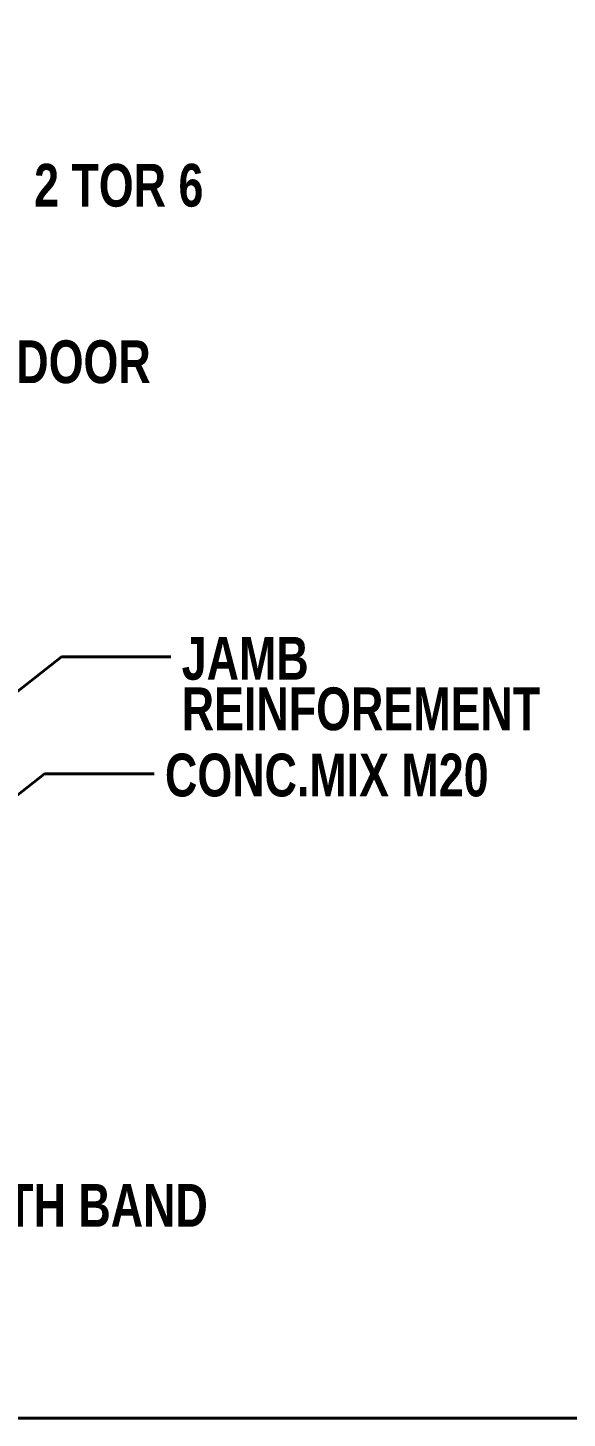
# Model space of a CAD drawing. Header units: metres. Extents: x 3104 to 3209, y 1082 to 1212.
# Drawn here: x 3139.08 to 3141.35, y 1137.66 to 1143.51 of the extents above; entities that cross this region are included whole.
import ezdxf

# ---------------------------------------------------------------- set-up
doc = ezdxf.new("R2010")
doc.units = ezdxf.units.M
doc.styles.add('t8', font='arialbd.ttf')

# ---------------------------------------------------------------- blocks, each defined once
blk = doc.blocks.new('RGHG')
at = {"color": 0, "lineweight": 40}
for p, q in [((286424.79, 37078.73), (286441.34, 37091.7)), ((286441.34, 37091.7), (286455.45, 37091.7)), ((286422.63, 37063.69), (286439.18, 37076.65)), ((286439.18, 37076.65), (286453.29, 37076.65))]:
    blk.add_line(p, q, dxfattribs=at)
at = {"color": 0, "linetype": 'ByBlock', "lineweight": 40}
blk.add_lwpolyline([(286083.35, 36993.59), (286517.28, 36993.59), (286517.28, 37331.41), (286083.35, 37331.41)], close=True, dxfattribs=at)
at = {"color": 0, "linetype": 'Continuous', "lineweight": 40, "style": 't8', "width": 0.75}
for s, height, p in [('2 TOR 6', 5.513, (286437.82, 37149.73)), ('WINDOW/DOOR', 5.5131, (286408.58, 37126.98)), ('JAMB', 5.513, (286456.85, 37088.76)), ('REINFOREMENT', 5.5131, (286456.85, 37082.25)), ('CONC.MIX M20', 5.5131, (286454.69, 37073.72)), ('PLINTH BAND', 5.5131, (286421.07, 37018.26))]:
    blk.add_text(s, height=height, dxfattribs=at).set_placement(p)

msp = doc.modelspace()

# ---------------------------------------------------------------- linework, layer by layer
at = {"elevation": 0.00001}
msp.add_lwpolyline([(3194.87616, 1180.92988), (3194.87616, 1137.65933), (3103.88993, 1137.65933), (3103.88993, 1212.00905), (3194.87616, 1212.00905), (3194.87616, 1191.54182)], dxfattribs=at)

# ---------------------------------------------------------------- block references
at = {"xscale": 0.0326573944979063, "yscale": 0.0326573944979063, "zscale": 0.0326573944979063}
msp.add_blockref('RGHG', (-6215.20868, -70.45484, 0.00001), dxfattribs=at)

doc.saveas('drawing.dxf')
